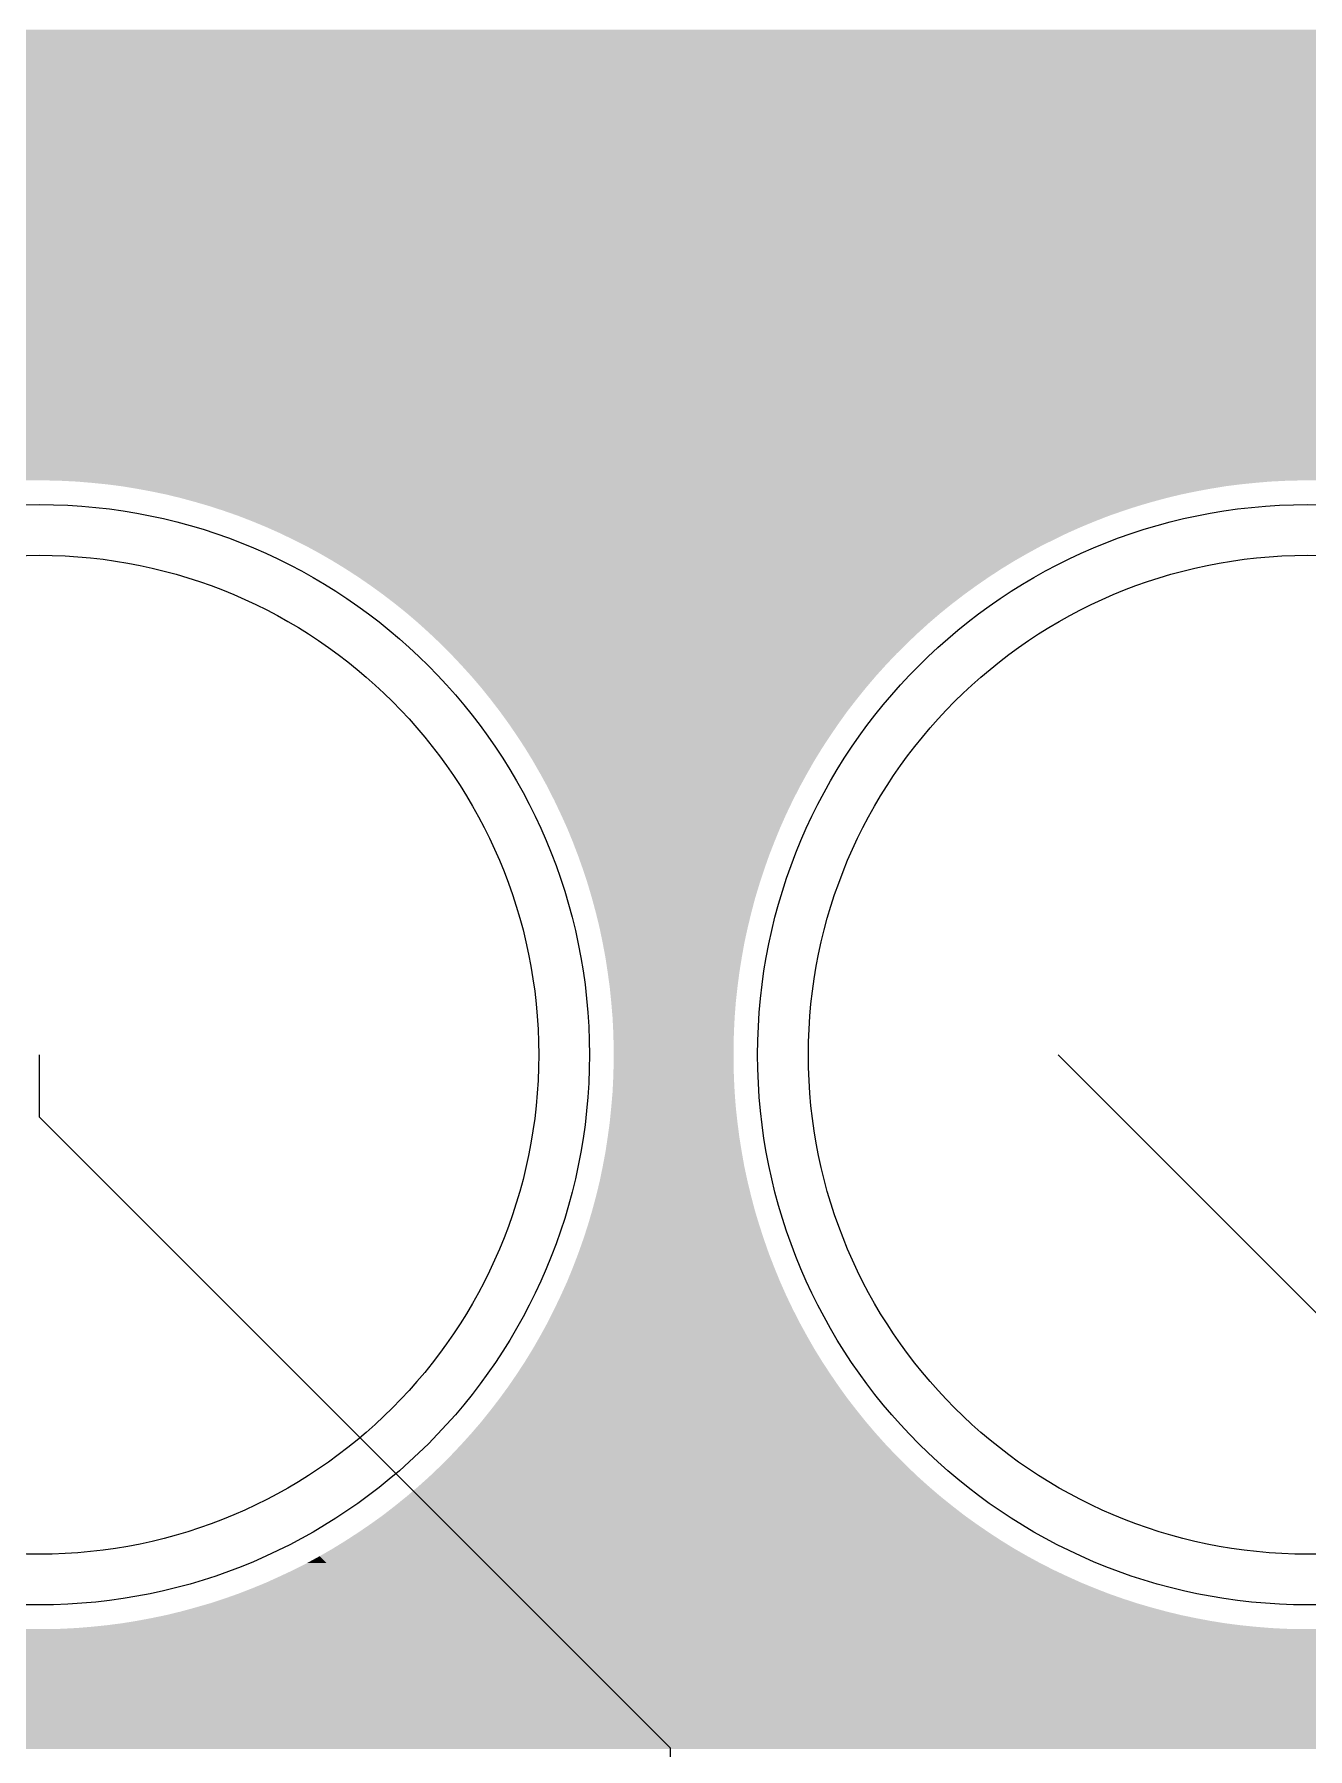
# Model space of a CAD drawing. Header units: millimetres. Extents: x 0 to 210, y 0 to 297.
# Drawn here: x 118.766 to 121.316, y 224.549 to 227.982 of the extents above; entities that cross this region are included whole.
import ezdxf

# ---------------------------------------------------------------- set-up
doc = ezdxf.new("R2010")
doc.units = ezdxf.units.MM
for name, pattern in [('K5LT32768', [0]), ('K5LT32769', [0]), ('K5LT32771', [0]), ('K5LT32773', [0])]:
    doc.linetypes.add(name, pattern=pattern)

# ---------------------------------------------------------------- blocks, each defined once
blk = doc.blocks.new('U3')
at = {"color": 7, "linetype": 'K5LT32768', "lineweight": 18}
blk.add_circle((118.7764, 225.9388), 1, dxfattribs=at)
blk = doc.blocks.new('U4')
at = {"color": 7, "linetype": 'K5LT32768', "lineweight": 18}
blk.add_circle((121.3164, 225.9388), 1, dxfattribs=at)
blk = doc.blocks.new('U134')
at = {"color": 1, "linetype": 'K5LT32771', "lineweight": 18, "true_color": 0xff0000}
blk.add_circle((118.7764, 225.9388), 1.1016, dxfattribs=at)
blk = doc.blocks.new('U135')
at = {"color": 1, "linetype": 'K5LT32771', "lineweight": 18, "true_color": 0xff0000}
blk.add_circle((121.3164, 225.9388), 1.1016, dxfattribs=at)
blk = doc.blocks.new('U236')
at = {"color": 3, "linetype": 'K5LT32773', "lineweight": 18, "true_color": 0x00ff00}
blk.add_circle((118.7764, 225.9388), 1, dxfattribs=at)
blk = doc.blocks.new('U237')
at = {"color": 3, "linetype": 'K5LT32773', "lineweight": 18, "true_color": 0x00ff00}
blk.add_circle((121.3164, 225.9388), 1, dxfattribs=at)
blk = doc.blocks.new('U300')
at = {"color": 1, "linetype": 'K5LT32771', "lineweight": 18, "true_color": 0xff0000}
blk.add_circle((118.7764, 225.9388), 1.1016, dxfattribs=at)
blk = doc.blocks.new('U301')
at = {"color": 1, "linetype": 'K5LT32771', "lineweight": 18, "true_color": 0xff0000}
blk.add_circle((121.3164, 225.9388), 1.1016, dxfattribs=at)

msp = doc.modelspace()

# ---------------------------------------------------------------- hatches: boundary and pattern name
at = {"true_color": 0x00ff00}
for points in [[(108.4995, 227.965), (108.4942, 227.9911), (133.3202, 227.9911), (133.32, 227.965)], [(108.5038, 227.9388), (108.4995, 227.965), (133.32, 227.965), (133.3197, 227.9388)], [(108.5076, 227.9124), (108.5038, 227.9388), (133.3197, 227.9388), (133.3195, 227.9124)], [(108.5107, 227.886), (108.5076, 227.9124), (133.3195, 227.9124), (133.3193, 227.886)], [(108.513, 227.8593), (108.5107, 227.886), (133.3193, 227.886), (133.319, 227.8593)], [(108.5143, 227.8329), (108.513, 227.8593), (133.319, 227.8593), (133.3188, 227.8329)], [(108.515, 227.8062), (108.5143, 227.8329), (133.3188, 227.8329), (133.3186, 227.8062)], [(108.515, 227.7795), (108.515, 227.8062), (133.3186, 227.8062), (133.3184, 227.7795)], [(108.5143, 227.7529), (108.515, 227.7795), (133.3184, 227.7795), (133.3181, 227.7529)], [(108.5107, 227.6998), (108.513, 227.7262), (133.3179, 227.7262), (133.3177, 227.6998)], [(108.513, 227.7262), (108.5143, 227.7529), (133.3181, 227.7529), (133.3179, 227.7262)], [(108.5076, 227.6731), (108.5107, 227.6998), (133.3177, 227.6998), (133.3174, 227.6731)], [(108.5038, 227.6467), (108.5076, 227.6731), (133.3174, 227.6731), (133.3172, 227.6467)], [(108.4995, 227.6205), (108.5038, 227.6467), (133.3172, 227.6467), (133.317, 227.6205)], [(108.4883, 227.5685), (108.4942, 227.5944), (133.3168, 227.5944), (133.3165, 227.5685)], [(108.4942, 227.5944), (108.4995, 227.6205), (133.317, 227.6205), (133.3168, 227.5944)], [(108.4817, 227.5426), (108.4883, 227.5685), (133.3165, 227.5685), (133.3163, 227.5426)], [(108.4744, 227.5169), (108.4817, 227.5426), (133.3163, 227.5426), (133.3161, 227.5169)], [(108.4574, 227.4664), (108.4662, 227.4915), (133.3159, 227.4915), (133.3157, 227.4664)], [(108.4662, 227.4915), (108.4744, 227.5169), (133.3161, 227.5169), (133.3159, 227.4915)], [(108.448, 227.4415), (108.4574, 227.4664), (133.3157, 227.4664), (133.3154, 227.4415)], [(108.4292, 227.398), (108.4375, 227.4168), (133.3152, 227.4168), (133.3151, 227.398)], [(108.4375, 227.4168), (108.448, 227.4415), (133.3154, 227.4415), (133.3152, 227.4168)], [(108.4152, 227.3686), (108.4269, 227.3927), (133.3151, 227.3927), (133.3151, 227.3686)], [(108.4269, 227.3927), (108.4292, 227.398), (133.3151, 227.398), (133.3151, 227.3927)], [(108.403, 227.3449), (108.4152, 227.3686), (133.3151, 227.3686), (133.3151, 227.3449)], [(108.3766, 227.2987), (108.39, 227.3216), (133.3151, 227.3216), (133.3151, 227.2987)], [(108.39, 227.3216), (108.403, 227.3449), (133.3151, 227.3449), (133.3151, 227.3216)], [(108.3624, 227.2761), (108.3766, 227.2987), (133.3151, 227.2987), (133.3151, 227.2761)], [(108.3321, 227.2322), (108.3476, 227.254), (133.3151, 227.254), (133.3151, 227.2322)], [(108.3476, 227.254), (108.3624, 227.2761), (133.3151, 227.2761), (133.3151, 227.254)], [(108.2996, 227.19), (108.3161, 227.2108), (133.3151, 227.2108), (133.3151, 227.19)], [(108.3161, 227.2108), (108.3321, 227.2322), (133.3151, 227.2322), (133.3151, 227.2108)], [(108.2823, 227.1697), (108.2996, 227.19), (133.3151, 227.19), (133.3151, 227.1697)], [(108.2508, 227.1354), (108.2646, 227.1499), (133.3151, 227.1499), (133.3151, 227.1354)], [(108.2646, 227.1499), (108.2823, 227.1697), (133.3151, 227.1697), (133.3151, 227.1499)], [(108.2186, 227.1031), (108.2275, 227.1115), (125.9528, 227.1115), (125.9308, 227.1031)], [(108.2275, 227.1115), (108.23, 227.1141), (125.9595, 227.1141), (125.9528, 227.1115)], [(108.23, 227.1141), (108.2403, 227.1245), (125.9884, 227.1245), (125.9595, 227.1141)], [(108.2403, 227.1245), (108.2463, 227.1306), (126.0069, 227.1306), (125.9884, 227.1245)], [(108.2463, 227.1306), (108.2496, 227.1341), (126.0176, 227.1341), (126.0069, 227.1306)], [(108.2496, 227.1341), (108.2508, 227.1354), (126.0214, 227.1354), (126.0176, 227.1341)], [(108.203, 227.0887), (108.2059, 227.0912), (125.9023, 227.0912), (125.8966, 227.0887)], [(108.2059, 227.0912), (108.2082, 227.0932), (125.9072, 227.0932), (125.9023, 227.0912)], [(108.2082, 227.0932), (108.2186, 227.1031), (125.9308, 227.1031), (125.9072, 227.0932)], [(118.8216, 227.0879), (118.7916, 227.0887), (121.3014, 227.0887), (121.2714, 227.0879)], [(118.8515, 227.0864), (118.8216, 227.0879), (121.2714, 227.0879), (121.2412, 227.0864)], [(118.8818, 227.0838), (118.8515, 227.0864), (121.2412, 227.0864), (121.2112, 227.0838)], [(118.9117, 227.0808), (118.8818, 227.0838), (121.2112, 227.0838), (121.1812, 227.0808)], [(118.9415, 227.077), (118.9117, 227.0808), (121.1812, 227.0808), (121.1515, 227.077)], [(118.9712, 227.0721), (118.9415, 227.077), (121.1515, 227.077), (121.1218, 227.0721)], [(119.0009, 227.0666), (118.9712, 227.0721), (121.1218, 227.0721), (121.0921, 227.0666)], [(119.0304, 227.0605), (119.0009, 227.0666), (121.0921, 227.0666), (121.0626, 227.0605)], [(119.0596, 227.0534), (119.0304, 227.0605), (121.0626, 227.0605), (121.0334, 227.0534)], [(119.0885, 227.0455), (119.0596, 227.0534), (121.0334, 227.0534), (121.0042, 227.0455)], [(119.1175, 227.0371), (119.0885, 227.0455), (121.0042, 227.0455), (120.9755, 227.0371)], [(119.1462, 227.0277), (119.1175, 227.0371), (120.9755, 227.0371), (120.9468, 227.0277)], [(119.1746, 227.0178), (119.1462, 227.0277), (120.9468, 227.0277), (120.9183, 227.0178)], [(119.2026, 227.0069), (119.1746, 227.0178), (120.9183, 227.0178), (120.8904, 227.0069)], [(119.2305, 226.9954), (119.2026, 227.0069), (120.8904, 227.0069), (120.8625, 226.9954)], [(119.2579, 226.9832), (119.2305, 226.9954), (120.8625, 226.9954), (120.835, 226.9832)], [(119.2851, 226.97), (119.2579, 226.9832), (120.835, 226.9832), (120.8079, 226.97)], [(119.312, 226.9566), (119.2851, 226.97), (120.8079, 226.97), (120.7809, 226.9566)], [(119.3385, 226.9421), (119.312, 226.9566), (120.7809, 226.9566), (120.7545, 226.9421)], [(119.3644, 226.9271), (119.3385, 226.9421), (120.7545, 226.9421), (120.7283, 226.9271)], [(119.39, 226.9114), (119.3644, 226.9271), (120.7283, 226.9271), (120.7027, 226.9114)], [(119.4154, 226.8949), (119.39, 226.9114), (120.7027, 226.9114), (120.6775, 226.8949)], [(119.4403, 226.8778), (119.4154, 226.8949), (120.6775, 226.8949), (120.6527, 226.8778)], [(119.4647, 226.8601), (119.4403, 226.8778), (120.6527, 226.8778), (120.6283, 226.8601)], [(119.4886, 226.8418), (119.4647, 226.8601), (120.6283, 226.8601), (120.6044, 226.8418)], [(119.5119, 226.823), (119.4886, 226.8418), (120.6044, 226.8418), (120.581, 226.823)], [(119.5348, 226.8034), (119.5119, 226.823), (120.581, 226.823), (120.5582, 226.8034)], [(119.5572, 226.7831), (119.5348, 226.8034), (120.5582, 226.8034), (120.5358, 226.7831)], [(119.579, 226.7625), (119.5572, 226.7831), (120.5358, 226.7831), (120.514, 226.7625)], [(119.6003, 226.7412), (119.579, 226.7625), (120.514, 226.7625), (120.4926, 226.7412)], [(119.6209, 226.7193), (119.6003, 226.7412), (120.4926, 226.7412), (120.4718, 226.7193)], [(119.6412, 226.697), (119.6209, 226.7193), (120.4718, 226.7193), (120.4517, 226.697)], [(119.6608, 226.6741), (119.6412, 226.697), (120.4517, 226.697), (120.4322, 226.6741)], [(119.6796, 226.6508), (119.6608, 226.6741), (120.4322, 226.6741), (120.4134, 226.6508)], [(119.6979, 226.6269), (119.6796, 226.6508), (120.4134, 226.6508), (120.3948, 226.6269)], [(119.7157, 226.6025), (119.6979, 226.6269), (120.3948, 226.6269), (120.3773, 226.6025)], [(119.7327, 226.5776), (119.7157, 226.6025), (120.3773, 226.6025), (120.3603, 226.5776)], [(119.7492, 226.5525), (119.7327, 226.5776), (120.3603, 226.5776), (120.3438, 226.5525)], [(119.7649, 226.5268), (119.7492, 226.5525), (120.3438, 226.5525), (120.328, 226.5268)], [(119.7799, 226.5006), (119.7649, 226.5268), (120.328, 226.5268), (120.3131, 226.5006)], [(119.7944, 226.4742), (119.7799, 226.5006), (120.3131, 226.5006), (120.2986, 226.4742)], [(119.8079, 226.4473), (119.7944, 226.4742), (120.2986, 226.4742), (120.2849, 226.4473)], [(119.8208, 226.4201), (119.8079, 226.4473), (120.2849, 226.4473), (120.2719, 226.4201)], [(119.8333, 226.3927), (119.8208, 226.4201), (120.2719, 226.4201), (120.2597, 226.3927)], [(119.8447, 226.3648), (119.8333, 226.3927), (120.2597, 226.3927), (120.2483, 226.3648)], [(119.8554, 226.3368), (119.8447, 226.3648), (120.2483, 226.3648), (120.2374, 226.3368)], [(119.8655, 226.3084), (119.8554, 226.3368), (120.2374, 226.3368), (120.2275, 226.3084)], [(119.8749, 226.2797), (119.8655, 226.3084), (120.2275, 226.3084), (120.2181, 226.2797)], [(119.8833, 226.251), (119.8749, 226.2797), (120.2181, 226.2797), (120.2094, 226.251)], [(119.8912, 226.2218), (119.8833, 226.251), (120.2094, 226.251), (120.2018, 226.2218)], [(119.8983, 226.1925), (119.8912, 226.2218), (120.2018, 226.2218), (120.1947, 226.1925)], [(119.9044, 226.1631), (119.8983, 226.1925), (120.1947, 226.1925), (120.1883, 226.1631)], [(119.91, 226.1334), (119.9044, 226.1631), (120.1883, 226.1631), (120.183, 226.1334)], [(119.9145, 226.1036), (119.91, 226.1334), (120.183, 226.1334), (120.1782, 226.1036)], [(119.9186, 226.0739), (119.9145, 226.1036), (120.1782, 226.1036), (120.1744, 226.0739)], [(119.9216, 226.044), (119.9186, 226.0739), (120.1744, 226.0739), (120.1711, 226.044)], [(119.9242, 226.014), (119.9216, 226.044), (120.1711, 226.044), (120.1688, 226.014)], [(119.9257, 225.9838), (119.9242, 226.014), (120.1688, 226.014), (120.1673, 225.9838)], [(119.9265, 225.9538), (119.9257, 225.9838), (120.1673, 225.9838), (120.1665, 225.9538)], [(119.9265, 225.9236), (119.9265, 225.9538), (120.1665, 225.9538), (120.1665, 225.9236)], [(119.9257, 225.8936), (119.9265, 225.9236), (120.1665, 225.9236), (120.1673, 225.8936)], [(119.9242, 225.8634), (119.9257, 225.8936), (120.1673, 225.8936), (120.1688, 225.8634)], [(119.9216, 225.8334), (119.9242, 225.8634), (120.1688, 225.8634), (120.1711, 225.8334)], [(119.9145, 225.7737), (119.9186, 225.8034), (120.1744, 225.8034), (120.1782, 225.7737)], [(119.9186, 225.8034), (119.9216, 225.8334), (120.1711, 225.8334), (120.1744, 225.8034)], [(119.91, 225.744), (119.9145, 225.7737), (120.1782, 225.7737), (120.183, 225.744)], [(119.9044, 225.7143), (119.91, 225.744), (120.183, 225.744), (120.1883, 225.7143)], [(119.8983, 225.6848), (119.9044, 225.7143), (120.1883, 225.7143), (120.1947, 225.6848)], [(119.8912, 225.6556), (119.8983, 225.6848), (120.1947, 225.6848), (120.2018, 225.6556)], [(119.8833, 225.6264), (119.8912, 225.6556), (120.2018, 225.6556), (120.2094, 225.6264)], [(119.8655, 225.569), (119.8749, 225.5977), (120.2181, 225.5977), (120.2275, 225.569)], [(119.8749, 225.5977), (119.8833, 225.6264), (120.2094, 225.6264), (120.2181, 225.5977)], [(119.8554, 225.5405), (119.8655, 225.569), (120.2275, 225.569), (120.2374, 225.5405)], [(119.8447, 225.5126), (119.8554, 225.5405), (120.2374, 225.5405), (120.2483, 225.5126)], [(119.8333, 225.4846), (119.8447, 225.5126), (120.2483, 225.5126), (120.2597, 225.4846)], [(119.8208, 225.4572), (119.8333, 225.4846), (120.2597, 225.4846), (120.2719, 225.4572)], [(119.7944, 225.4031), (119.8079, 225.43), (120.2849, 225.43), (120.2986, 225.4031)], [(119.8079, 225.43), (119.8208, 225.4572), (120.2719, 225.4572), (120.2849, 225.43)], [(119.7799, 225.3767), (119.7944, 225.4031), (120.2986, 225.4031), (120.3131, 225.3767)], [(119.7649, 225.3505), (119.7799, 225.3767), (120.3131, 225.3767), (120.328, 225.3505)], [(119.7327, 225.2997), (119.7492, 225.3249), (120.3438, 225.3249), (120.3603, 225.2997)], [(119.7492, 225.3249), (119.7649, 225.3505), (120.328, 225.3505), (120.3438, 225.3249)], [(119.7157, 225.2748), (119.7327, 225.2997), (120.3603, 225.2997), (120.3773, 225.2748)], [(119.6979, 225.2505), (119.7157, 225.2748), (120.3773, 225.2748), (120.3948, 225.2505)], [(119.6608, 225.2032), (119.6796, 225.2266), (120.4134, 225.2266), (120.4322, 225.2032)], [(119.6796, 225.2266), (119.6979, 225.2505), (120.3948, 225.2505), (120.4134, 225.2266)], [(119.6412, 225.1804), (119.6608, 225.2032), (120.4322, 225.2032), (120.4517, 225.1804)], [(119.6003, 225.1362), (119.6209, 225.158), (120.4718, 225.158), (120.4926, 225.1362)], [(119.6209, 225.158), (119.6412, 225.1804), (120.4517, 225.1804), (120.4718, 225.158)], [(119.579, 225.1148), (119.6003, 225.1362), (120.4926, 225.1362), (120.514, 225.1148)], [(119.5348, 225.0739), (119.5572, 225.094), (120.5358, 225.094), (120.5582, 225.0739)], [(119.5572, 225.094), (119.579, 225.1148), (120.514, 225.1148), (120.5358, 225.094)], [(119.4886, 225.0356), (119.5119, 225.0544), (120.581, 225.0544), (120.6044, 225.0356)], [(119.5119, 225.0544), (119.5348, 225.0739), (120.5582, 225.0739), (120.581, 225.0544)], [(119.4403, 224.9995), (119.4647, 225.017), (120.6283, 225.017), (120.6527, 224.9995)], [(119.4647, 225.017), (119.4886, 225.0356), (120.6044, 225.0356), (120.6283, 225.017)], [(119.39, 224.966), (119.4154, 224.9825), (120.6775, 224.9825), (120.7027, 224.966)], [(119.4154, 224.9825), (119.4403, 224.9995), (120.6527, 224.9995), (120.6775, 224.9825)], [(119.3385, 224.9352), (119.3644, 224.9502), (120.7283, 224.9502), (120.7545, 224.9352)], [(119.3644, 224.9502), (119.39, 224.966), (120.7027, 224.966), (120.7283, 224.9502)], [(119.2851, 224.9071), (119.312, 224.9208), (120.7809, 224.9208), (120.8079, 224.9071)], [(119.312, 224.9208), (119.3385, 224.9352), (120.7545, 224.9352), (120.7809, 224.9208)], [(119.2026, 224.8705), (119.2305, 224.8819), (120.8625, 224.8819), (120.8904, 224.8705)], [(119.2305, 224.8819), (119.2579, 224.8944), (120.835, 224.8944), (120.8625, 224.8819)], [(119.2579, 224.8944), (119.2851, 224.9071), (120.8079, 224.9071), (120.835, 224.8944)], [(119.1175, 224.8402), (119.1462, 224.8496), (120.9468, 224.8496), (120.9755, 224.8402)], [(119.1462, 224.8496), (119.1746, 224.8596), (120.9183, 224.8596), (120.9468, 224.8496)], [(119.1746, 224.8596), (119.2026, 224.8705), (120.8904, 224.8705), (120.9183, 224.8596)], [(118.9712, 224.8052), (119.0009, 224.8108), (121.0921, 224.8108), (121.1218, 224.8052)], [(119.0009, 224.8108), (119.0304, 224.8169), (121.0626, 224.8169), (121.0921, 224.8108)], [(119.0304, 224.8169), (119.0596, 224.824), (121.0334, 224.824), (121.0626, 224.8169)], [(119.0596, 224.824), (119.0885, 224.8319), (121.0042, 224.8319), (121.0334, 224.824)], [(119.0885, 224.8319), (119.1175, 224.8402), (120.9755, 224.8402), (121.0042, 224.8319)], [(100.6762, 224.763), (100.68, 224.7742), (125.9308, 224.7742), (125.9595, 224.763)], [(100.68, 224.7742), (100.6804, 224.7755), (125.9277, 224.7755), (125.9308, 224.7742)], [(100.6804, 224.7755), (100.6833, 224.7859), (125.9023, 224.7859), (125.9277, 224.7755)], [(100.6833, 224.7859), (100.6841, 224.7887), (125.8961, 224.7887), (125.9023, 224.7859)], [(118.7916, 224.7887), (118.8216, 224.7894), (121.2714, 224.7894), (121.3014, 224.7887)], [(118.8216, 224.7894), (118.8515, 224.791), (121.2412, 224.791), (121.2714, 224.7894)], [(118.8515, 224.791), (118.8818, 224.7935), (121.2112, 224.7935), (121.2412, 224.791)], [(118.8818, 224.7935), (118.9117, 224.7966), (121.1812, 224.7966), (121.2112, 224.7935)], [(118.9117, 224.7966), (118.9415, 224.8004), (121.1515, 224.8004), (121.1812, 224.7966)], [(118.9415, 224.8004), (118.9712, 224.8052), (121.1218, 224.8052), (121.1515, 224.8004)], [(100.6639, 224.7328), (100.6679, 224.742), (133.3151, 224.742), (133.3151, 224.7328)], [(100.6679, 224.742), (100.6684, 224.7432), (126.0176, 224.7432), (126.0214, 224.742)], [(100.6684, 224.7432), (100.67, 224.7468), (126.0069, 224.7468), (126.0176, 224.7432)], [(100.67, 224.7468), (100.6724, 224.7529), (125.9884, 224.7529), (126.0069, 224.7468)], [(100.6724, 224.7529), (100.6756, 224.761), (125.9653, 224.761), (125.9884, 224.7529)], [(100.6756, 224.761), (100.6762, 224.763), (125.9595, 224.763), (125.9653, 224.761)], [(100.6415, 224.6929), (100.6496, 224.7059), (133.3151, 224.7059), (133.3151, 224.6929)], [(100.6496, 224.7059), (100.657, 224.7191), (133.3151, 224.7191), (133.3151, 224.7059)], [(100.657, 224.7191), (100.6639, 224.7328), (133.3151, 224.7328), (133.3151, 224.7191)], [(100.6237, 224.668), (100.6329, 224.6802), (133.3151, 224.6802), (133.3151, 224.668)], [(100.6329, 224.6802), (100.6415, 224.6929), (133.3151, 224.6929), (133.3151, 224.6802)], [(100.593, 224.6343), (100.6037, 224.6452), (133.3151, 224.6452), (133.3151, 224.6343)], [(100.6037, 224.6452), (100.6141, 224.6564), (133.3151, 224.6564), (133.3151, 224.6452)], [(100.6141, 224.6564), (100.6237, 224.668), (133.3151, 224.668), (133.3151, 224.6564)], [(100.5453, 224.5964), (100.5577, 224.605), (133.3151, 224.605), (133.3151, 224.5964)], [(100.5577, 224.605), (100.5699, 224.6142), (133.3151, 224.6142), (133.3151, 224.605)], [(100.5699, 224.6142), (100.5816, 224.6241), (133.3151, 224.6241), (133.3151, 224.6142)], [(100.5816, 224.6241), (100.593, 224.6343), (133.3151, 224.6343), (133.3151, 224.6241)], [(100.4772, 224.5626), (100.4914, 224.568), (133.3151, 224.568), (133.3151, 224.5626)], [(100.4914, 224.568), (100.5051, 224.5743), (133.3151, 224.5743), (133.3151, 224.568)], [(100.5051, 224.5743), (100.5188, 224.5809), (133.3151, 224.5809), (133.3151, 224.5743)], [(100.5188, 224.5809), (100.5323, 224.5885), (133.3151, 224.5885), (133.3151, 224.5809)], [(100.5323, 224.5885), (100.5453, 224.5964), (133.3151, 224.5964), (133.3151, 224.5885)], [(100.4263, 224.5487), (100.433, 224.5499), (133.3151, 224.5499), (133.3151, 224.5487)], [(100.433, 224.5499), (100.448, 224.5535), (133.3151, 224.5535), (133.3151, 224.5499)], [(100.448, 224.5535), (100.4627, 224.5578), (133.3151, 224.5578), (133.3151, 224.5535)], [(100.4627, 224.5578), (100.4772, 224.5626), (133.3151, 224.5626), (133.3151, 224.5578)]]:
    msp.add_hatch(color=3, dxfattribs=at).paths.add_polyline_path(points)
for points in [[(111.8403, 227.141), (112.6722, 227.9728), (129.6829, 227.9728), (130.515, 227.141)], [(111.8347, 227.1354), (111.8403, 227.141), (130.515, 227.141), (130.515, 227.1354)], [(111.8025, 227.1031), (111.8134, 227.1141), (125.9595, 227.1141), (125.9308, 227.1031)], [(111.8134, 227.1141), (111.8238, 227.1245), (125.9884, 227.1245), (125.9595, 227.1141)], [(111.8238, 227.1245), (111.8335, 227.1341), (126.0176, 227.1341), (125.9884, 227.1245)], [(111.8335, 227.1341), (111.8347, 227.1354), (126.0214, 227.1354), (126.0176, 227.1341)], [(111.788, 227.0887), (111.7905, 227.0912), (125.9023, 227.0912), (125.8966, 227.0887)], [(111.7905, 227.0912), (111.8025, 227.1031), (125.9308, 227.1031), (125.9023, 227.0912)], [(118.8216, 227.0879), (118.7916, 227.0887), (121.3014, 227.0887), (121.2714, 227.0879)], [(118.8515, 227.0864), (118.8216, 227.0879), (121.2714, 227.0879), (121.2412, 227.0864)], [(118.8818, 227.0838), (118.8515, 227.0864), (121.2412, 227.0864), (121.2112, 227.0838)], [(118.9117, 227.0808), (118.8818, 227.0838), (121.2112, 227.0838), (121.1812, 227.0808)], [(118.9415, 227.077), (118.9117, 227.0808), (121.1812, 227.0808), (121.1515, 227.077)], [(118.9712, 227.0721), (118.9415, 227.077), (121.1515, 227.077), (121.1218, 227.0721)], [(119.0009, 227.0666), (118.9712, 227.0721), (121.1218, 227.0721), (121.0921, 227.0666)], [(119.0304, 227.0605), (119.0009, 227.0666), (121.0921, 227.0666), (121.0626, 227.0605)], [(119.0596, 227.0534), (119.0304, 227.0605), (121.0626, 227.0605), (121.0334, 227.0534)], [(119.0885, 227.0455), (119.0596, 227.0534), (121.0334, 227.0534), (121.0042, 227.0455)], [(119.1175, 227.0371), (119.0885, 227.0455), (121.0042, 227.0455), (120.9755, 227.0371)], [(119.1462, 227.0277), (119.1175, 227.0371), (120.9755, 227.0371), (120.9468, 227.0277)], [(119.1746, 227.0178), (119.1462, 227.0277), (120.9468, 227.0277), (120.9183, 227.0178)], [(119.2026, 227.0069), (119.1746, 227.0178), (120.9183, 227.0178), (120.8904, 227.0069)], [(119.2305, 226.9954), (119.2026, 227.0069), (120.8904, 227.0069), (120.8625, 226.9954)], [(119.2579, 226.9832), (119.2305, 226.9954), (120.8625, 226.9954), (120.835, 226.9832)], [(119.2851, 226.97), (119.2579, 226.9832), (120.835, 226.9832), (120.8079, 226.97)], [(119.312, 226.9566), (119.2851, 226.97), (120.8079, 226.97), (120.7809, 226.9566)], [(119.3385, 226.9421), (119.312, 226.9566), (120.7809, 226.9566), (120.7545, 226.9421)], [(119.3644, 226.9271), (119.3385, 226.9421), (120.7545, 226.9421), (120.7283, 226.9271)], [(119.39, 226.9114), (119.3644, 226.9271), (120.7283, 226.9271), (120.7027, 226.9114)], [(119.4154, 226.8949), (119.39, 226.9114), (120.7027, 226.9114), (120.6775, 226.8949)], [(119.4403, 226.8778), (119.4154, 226.8949), (120.6775, 226.8949), (120.6527, 226.8778)], [(119.4647, 226.8601), (119.4403, 226.8778), (120.6527, 226.8778), (120.6283, 226.8601)], [(119.4886, 226.8418), (119.4647, 226.8601), (120.6283, 226.8601), (120.6044, 226.8418)], [(119.5119, 226.823), (119.4886, 226.8418), (120.6044, 226.8418), (120.581, 226.823)], [(119.5348, 226.8034), (119.5119, 226.823), (120.581, 226.823), (120.5582, 226.8034)], [(119.5572, 226.7831), (119.5348, 226.8034), (120.5582, 226.8034), (120.5358, 226.7831)], [(119.579, 226.7625), (119.5572, 226.7831), (120.5358, 226.7831), (120.514, 226.7625)], [(119.6003, 226.7412), (119.579, 226.7625), (120.514, 226.7625), (120.4926, 226.7412)], [(119.6209, 226.7193), (119.6003, 226.7412), (120.4926, 226.7412), (120.4718, 226.7193)], [(119.6412, 226.697), (119.6209, 226.7193), (120.4718, 226.7193), (120.4517, 226.697)], [(119.6608, 226.6741), (119.6412, 226.697), (120.4517, 226.697), (120.4322, 226.6741)], [(119.6796, 226.6508), (119.6608, 226.6741), (120.4322, 226.6741), (120.4134, 226.6508)], [(119.6979, 226.6269), (119.6796, 226.6508), (120.4134, 226.6508), (120.3948, 226.6269)], [(119.7157, 226.6025), (119.6979, 226.6269), (120.3948, 226.6269), (120.3773, 226.6025)], [(119.7327, 226.5776), (119.7157, 226.6025), (120.3773, 226.6025), (120.3603, 226.5776)], [(119.7492, 226.5525), (119.7327, 226.5776), (120.3603, 226.5776), (120.3438, 226.5525)], [(119.7649, 226.5268), (119.7492, 226.5525), (120.3438, 226.5525), (120.328, 226.5268)], [(119.7799, 226.5006), (119.7649, 226.5268), (120.328, 226.5268), (120.3131, 226.5006)], [(119.7944, 226.4742), (119.7799, 226.5006), (120.3131, 226.5006), (120.2986, 226.4742)], [(119.8079, 226.4473), (119.7944, 226.4742), (120.2986, 226.4742), (120.2849, 226.4473)], [(119.8208, 226.4201), (119.8079, 226.4473), (120.2849, 226.4473), (120.2719, 226.4201)], [(119.8333, 226.3927), (119.8208, 226.4201), (120.2719, 226.4201), (120.2597, 226.3927)], [(119.8447, 226.3648), (119.8333, 226.3927), (120.2597, 226.3927), (120.2483, 226.3648)], [(119.8554, 226.3368), (119.8447, 226.3648), (120.2483, 226.3648), (120.2374, 226.3368)], [(119.8655, 226.3084), (119.8554, 226.3368), (120.2374, 226.3368), (120.2275, 226.3084)], [(119.8749, 226.2797), (119.8655, 226.3084), (120.2275, 226.3084), (120.2181, 226.2797)], [(119.8833, 226.251), (119.8749, 226.2797), (120.2181, 226.2797), (120.2094, 226.251)], [(119.8912, 226.2218), (119.8833, 226.251), (120.2094, 226.251), (120.2018, 226.2218)], [(119.8983, 226.1925), (119.8912, 226.2218), (120.2018, 226.2218), (120.1947, 226.1925)], [(119.9044, 226.1631), (119.8983, 226.1925), (120.1947, 226.1925), (120.1883, 226.1631)], [(119.91, 226.1334), (119.9044, 226.1631), (120.1883, 226.1631), (120.183, 226.1334)], [(119.9145, 226.1036), (119.91, 226.1334), (120.183, 226.1334), (120.1782, 226.1036)], [(119.9186, 226.0739), (119.9145, 226.1036), (120.1782, 226.1036), (120.1744, 226.0739)], [(119.9216, 226.044), (119.9186, 226.0739), (120.1744, 226.0739), (120.1711, 226.044)], [(119.9242, 226.014), (119.9216, 226.044), (120.1711, 226.044), (120.1688, 226.014)], [(119.9257, 225.9838), (119.9242, 226.014), (120.1688, 226.014), (120.1673, 225.9838)], [(119.9265, 225.9538), (119.9257, 225.9838), (120.1673, 225.9838), (120.1665, 225.9538)], [(119.9265, 225.9236), (119.9265, 225.9538), (120.1665, 225.9538), (120.1665, 225.9236)], [(119.9257, 225.8936), (119.9265, 225.9236), (120.1665, 225.9236), (120.1673, 225.8936)], [(119.9242, 225.8634), (119.9257, 225.8936), (120.1673, 225.8936), (120.1688, 225.8634)], [(119.9216, 225.8334), (119.9242, 225.8634), (120.1688, 225.8634), (120.1711, 225.8334)], [(119.9145, 225.7737), (119.9186, 225.8034), (120.1744, 225.8034), (120.1782, 225.7737)], [(119.9186, 225.8034), (119.9216, 225.8334), (120.1711, 225.8334), (120.1744, 225.8034)], [(119.91, 225.744), (119.9145, 225.7737), (120.1782, 225.7737), (120.183, 225.744)], [(119.9044, 225.7143), (119.91, 225.744), (120.183, 225.744), (120.1883, 225.7143)], [(119.8983, 225.6848), (119.9044, 225.7143), (120.1883, 225.7143), (120.1947, 225.6848)], [(119.8912, 225.6556), (119.8983, 225.6848), (120.1947, 225.6848), (120.2018, 225.6556)], [(119.8833, 225.6264), (119.8912, 225.6556), (120.2018, 225.6556), (120.2094, 225.6264)], [(119.8655, 225.569), (119.8749, 225.5977), (120.2181, 225.5977), (120.2275, 225.569)], [(119.8749, 225.5977), (119.8833, 225.6264), (120.2094, 225.6264), (120.2181, 225.5977)], [(119.8554, 225.5405), (119.8655, 225.569), (120.2275, 225.569), (120.2374, 225.5405)], [(119.8447, 225.5126), (119.8554, 225.5405), (120.2374, 225.5405), (120.2483, 225.5126)], [(119.8333, 225.4846), (119.8447, 225.5126), (120.2483, 225.5126), (120.2597, 225.4846)], [(119.8208, 225.4572), (119.8333, 225.4846), (120.2597, 225.4846), (120.2719, 225.4572)], [(119.7944, 225.4031), (119.8079, 225.43), (120.2849, 225.43), (120.2986, 225.4031)], [(119.8079, 225.43), (119.8208, 225.4572), (120.2719, 225.4572), (120.2849, 225.43)], [(119.7799, 225.3767), (119.7944, 225.4031), (120.2986, 225.4031), (120.3131, 225.3767)], [(119.7649, 225.3505), (119.7799, 225.3767), (120.3131, 225.3767), (120.328, 225.3505)], [(119.7327, 225.2997), (119.7492, 225.3249), (120.3438, 225.3249), (120.3603, 225.2997)], [(119.7492, 225.3249), (119.7649, 225.3505), (120.328, 225.3505), (120.3438, 225.3249)], [(119.7157, 225.2748), (119.7327, 225.2997), (120.3603, 225.2997), (120.3773, 225.2748)], [(119.6979, 225.2505), (119.7157, 225.2748), (120.3773, 225.2748), (120.3948, 225.2505)], [(119.6809, 225.2281), (119.6979, 225.2505), (120.3948, 225.2505), (120.4122, 225.2281)], [(119.6824, 225.2266), (119.6809, 225.2281), (120.4122, 225.2281), (120.4134, 225.2266)], [(119.7058, 225.2032), (119.6824, 225.2266), (120.4134, 225.2266), (120.4322, 225.2032)], [(119.7286, 225.1804), (119.7058, 225.2032), (120.4322, 225.2032), (120.4517, 225.1804)], [(119.7509, 225.158), (119.7286, 225.1804), (120.4517, 225.1804), (120.4718, 225.158)], [(119.7728, 225.1362), (119.7509, 225.158), (120.4718, 225.158), (120.4926, 225.1362)], [(119.7941, 225.1148), (119.7728, 225.1362), (120.4926, 225.1362), (120.514, 225.1148)], [(119.8149, 225.094), (119.7941, 225.1148), (120.514, 225.1148), (120.5358, 225.094)], [(119.835, 225.0739), (119.8149, 225.094), (120.5358, 225.094), (120.5582, 225.0739)], [(119.8545, 225.0544), (119.835, 225.0739), (120.5582, 225.0739), (120.581, 225.0544)], [(119.8733, 225.0356), (119.8545, 225.0544), (120.581, 225.0544), (120.6044, 225.0356)], [(119.8918, 225.017), (119.8733, 225.0356), (120.6044, 225.0356), (120.6283, 225.017)], [(119.9094, 224.9995), (119.8918, 225.017), (120.6283, 225.017), (120.6527, 224.9995)], [(119.9264, 224.9825), (119.9094, 224.9995), (120.6527, 224.9995), (120.6775, 224.9825)], [(119.9429, 224.966), (119.9264, 224.9825), (120.6775, 224.9825), (120.7027, 224.966)], [(119.9586, 224.9502), (119.9429, 224.966), (120.7027, 224.966), (120.7283, 224.9502)], [(119.9736, 224.9352), (119.9586, 224.9502), (120.7283, 224.9502), (120.7545, 224.9352)], [(119.2851, 224.9071), (119.312, 224.9208), (119.3514, 224.9208), (119.3651, 224.9071)], [(119.312, 224.9208), (119.3375, 224.9347), (119.3514, 224.9208)], [(119.9881, 224.9208), (119.9736, 224.9352), (120.7545, 224.9352), (120.7809, 224.9208)], [(120.0018, 224.9071), (119.9881, 224.9208), (120.7809, 224.9208), (120.8079, 224.9071)], [(119.2026, 224.8705), (119.2305, 224.8819), (119.3903, 224.8819), (119.4017, 224.8705)], [(119.2305, 224.8819), (119.2579, 224.8944), (119.3779, 224.8944), (119.3903, 224.8819)], [(119.2579, 224.8944), (119.2851, 224.9071), (119.3651, 224.9071), (119.3779, 224.8944)], [(120.0145, 224.8944), (120.0018, 224.9071), (120.8079, 224.9071), (120.835, 224.8944)], [(120.0269, 224.8819), (120.0145, 224.8944), (120.835, 224.8944), (120.8625, 224.8819)], [(120.0383, 224.8705), (120.0269, 224.8819), (120.8625, 224.8819), (120.8904, 224.8705)], [(119.1175, 224.8402), (119.1462, 224.8496), (119.4226, 224.8496), (119.432, 224.8402)], [(119.1462, 224.8496), (119.1746, 224.8596), (119.4127, 224.8596), (119.4226, 224.8496)], [(119.1746, 224.8596), (119.2026, 224.8705), (119.4017, 224.8705), (119.4127, 224.8596)], [(120.0492, 224.8596), (120.0383, 224.8705), (120.8904, 224.8705), (120.9183, 224.8596)], [(120.0591, 224.8496), (120.0492, 224.8596), (120.9183, 224.8596), (120.9468, 224.8496)], [(120.0685, 224.8402), (120.0591, 224.8496), (120.9468, 224.8496), (120.9755, 224.8402)], [(118.9712, 224.8052), (119.0009, 224.8108), (119.4615, 224.8108), (119.4671, 224.8052)], [(119.0009, 224.8108), (119.0304, 224.8169), (119.4554, 224.8169), (119.4615, 224.8108)], [(119.0304, 224.8169), (119.0596, 224.824), (119.4483, 224.824), (119.4554, 224.8169)], [(119.0596, 224.824), (119.0885, 224.8319), (119.4404, 224.8319), (119.4483, 224.824)], [(119.0885, 224.8319), (119.1175, 224.8402), (119.432, 224.8402), (119.4404, 224.8319)], [(120.0769, 224.8319), (120.0685, 224.8402), (120.9755, 224.8402), (121.0042, 224.8319)], [(120.0848, 224.824), (120.0769, 224.8319), (121.0042, 224.8319), (121.0334, 224.824)], [(120.0919, 224.8169), (120.0848, 224.824), (121.0334, 224.824), (121.0626, 224.8169)], [(120.098, 224.8108), (120.0919, 224.8169), (121.0626, 224.8169), (121.0921, 224.8108)], [(120.1036, 224.8052), (120.098, 224.8108), (121.0921, 224.8108), (121.1218, 224.8052)], [(117.7004, 224.7851), (117.698, 224.7887), (119.4836, 224.7887), (119.4871, 224.7851)], [(117.7068, 224.7742), (117.7004, 224.7851), (119.4871, 224.7851), (119.4981, 224.7742)], [(117.7126, 224.763), (117.7068, 224.7742), (119.4981, 224.7742), (119.5092, 224.763)], [(118.7916, 224.7887), (118.8216, 224.7894), (119.4828, 224.7894), (119.4836, 224.7887)], [(118.8216, 224.7894), (118.8515, 224.791), (119.4813, 224.791), (119.4828, 224.7894)], [(118.8515, 224.791), (118.8818, 224.7935), (119.4787, 224.7935), (119.4813, 224.791)], [(118.8818, 224.7935), (118.9117, 224.7966), (119.4757, 224.7966), (119.4787, 224.7935)], [(118.9117, 224.7966), (118.9415, 224.8004), (119.4719, 224.8004), (119.4757, 224.7966)], [(118.9415, 224.8004), (118.9712, 224.8052), (119.4671, 224.8052), (119.4719, 224.8004)], [(120.1084, 224.8004), (120.1036, 224.8052), (121.1218, 224.8052), (121.1515, 224.8004)], [(120.1122, 224.7966), (120.1084, 224.8004), (121.1515, 224.8004), (121.1812, 224.7966)], [(120.1152, 224.7935), (120.1122, 224.7966), (121.1812, 224.7966), (121.2112, 224.7935)], [(120.1178, 224.791), (120.1152, 224.7935), (121.2112, 224.7935), (121.2412, 224.791)], [(120.1193, 224.7894), (120.1178, 224.791), (121.2412, 224.791), (121.2714, 224.7894)], [(120.1201, 224.7887), (120.1193, 224.7894), (121.2714, 224.7894), (121.3014, 224.7887)], [(120.1995, 224.7092), (120.1201, 224.7887), (121.6481, 224.7887), (121.7276, 224.7092)], [(117.7177, 224.7516), (117.7126, 224.763), (119.5092, 224.763), (119.5207, 224.7516)], [(117.7223, 224.7397), (117.7177, 224.7516), (119.5207, 224.7516), (119.5326, 224.7397)], [(117.7261, 224.7277), (117.7223, 224.7397), (119.5326, 224.7397), (119.5446, 224.7277)], [(117.7291, 224.7155), (117.7261, 224.7277), (119.5446, 224.7277), (119.5568, 224.7155)], [(117.7317, 224.7031), (117.7291, 224.7155), (119.5568, 224.7155), (119.5692, 224.7031)], [(120.2084, 224.7), (120.1995, 224.7092), (121.7276, 224.7092), (121.7367, 224.7)], [(117.7334, 224.6906), (117.7317, 224.7031), (119.5692, 224.7031), (119.5817, 224.6906)], [(117.7345, 224.6779), (117.7334, 224.6906), (119.5817, 224.6906), (119.5944, 224.6779)], [(117.735, 224.6652), (117.7345, 224.6779), (119.5944, 224.6779), (119.6071, 224.6652)], [(120.2165, 224.6904), (120.2084, 224.7), (121.7367, 224.7), (121.7464, 224.6904)], [(120.2239, 224.6805), (120.2165, 224.6904), (121.7464, 224.6904), (121.7563, 224.6805)], [(120.231, 224.6698), (120.2239, 224.6805), (121.7563, 224.6805), (121.7669, 224.6698)], [(120.2374, 224.6591), (120.231, 224.6698), (121.7669, 224.6698), (121.7776, 224.6591)], [(117.735, 224.5487), (117.735, 224.6652), (119.6071, 224.6652), (119.7237, 224.5487)], [(120.2432, 224.6477), (120.2374, 224.6591), (121.7776, 224.6591), (121.789, 224.6477)], [(120.2483, 224.6363), (120.2432, 224.6477), (121.789, 224.6477), (121.8005, 224.6363)], [(120.2529, 224.6243), (120.2483, 224.6363), (121.8005, 224.6363), (121.8124, 224.6243)], [(120.2567, 224.6124), (120.2529, 224.6243), (121.8124, 224.6243), (121.8243, 224.6124)], [(120.26, 224.6002), (120.2567, 224.6124), (121.8243, 224.6124), (121.8365, 224.6002)], [(120.2623, 224.5878), (120.26, 224.6002), (121.8365, 224.6002), (121.849, 224.5878)], [(120.264, 224.5753), (120.2623, 224.5878), (121.849, 224.5878), (121.8614, 224.5753)], [(120.2651, 224.5626), (120.264, 224.5753), (121.8614, 224.5753), (121.8741, 224.5626)], [(120.2656, 224.5502), (120.2651, 224.5626), (121.8741, 224.5626), (121.8866, 224.5502)], [(120.2656, 224.5487), (120.2656, 224.5502), (121.8866, 224.5502), (121.8881, 224.5487)]]:
    msp.add_hatch(color=7).paths.add_polyline_path(points)

# ---------------------------------------------------------------- linework, layer by layer
at = {"color": 7, "linetype": 'K5LT32769', "lineweight": 18}
for points in [[(118.7764, 225.8141), (118.7764, 225.9388)], [(120.8165, 225.9388), (122.5757, 224.1793)], [(118.7764, 225.8141), (120.0405, 224.5502)], [(120.0405, 214.9475), (120.0405, 224.5502)]]:
    msp.add_lwpolyline(points, dxfattribs=at)

# ---------------------------------------------------------------- block references
for name in ['U134', 'U300', 'U135', 'U301', 'U3', 'U236', 'U4', 'U237']:
    msp.add_blockref(name, (0, 0))

doc.saveas('drawing.dxf')
